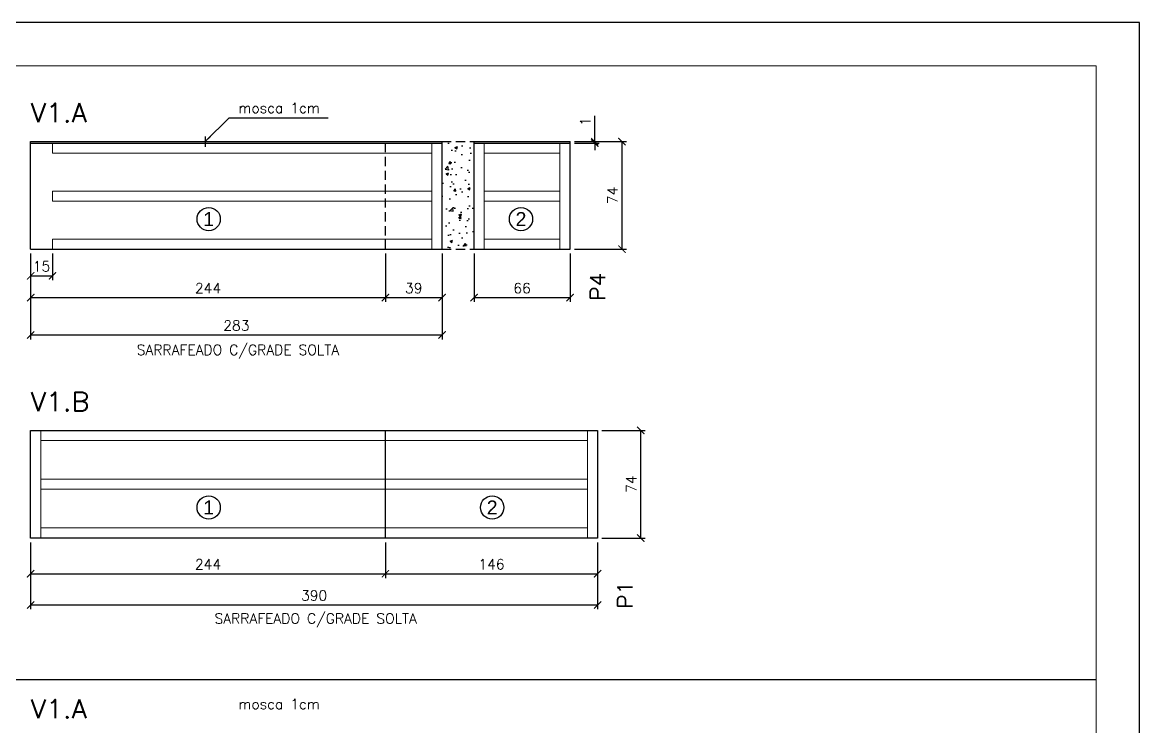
# Model space of a CAD drawing. Extents: x -23436 to 4767, y -4638 to 9755.
# Drawn here: x -19960 to -19191, y 6948 to 7432 of the extents above; entities that cross this region are included whole.
import ezdxf
from ezdxf.enums import TextEntityAlignment as Align

# ---------------------------------------------------------------- set-up
doc = ezdxf.new("R2010")
doc.units = 0
doc.header["$PDMODE"] = 2
doc.header["$PDSIZE"] = 10
doc.linetypes.add('HIDDEN', pattern=[9.525, 6.35, -3.175])
doc.layers.get('0').update_dxf_attribs({"lineweight": 13})
doc.layers.get('Defpoints').update_dxf_attribs({"lineweight": 13})
for name, color, linetype in [('Concreto', 250, 'HIDDEN'), ('Cota', 4, 'Continuous'), ('MB Logo', 255, 'Continuous'), ('Painéis', 200, 'Continuous'), ('Romaneio', 10, 'Continuous')]:
    doc.layers.add(name, color=color, linetype=linetype)
for name, color, linetype, lineweight in [('FOLHA MB', 7, 'Continuous', 13), ('Sarr 2.2x7', 40, 'Continuous', 9), ('Texto Seção', 7, 'Continuous', 15)]:
    doc.layers.add(name, color=color, linetype=linetype, lineweight=lineweight)
doc.layers.add('Laje_Perimetro', color=7, linetype='Continuous', plot=False)
doc.styles.add('ARIAL', font='arial.ttf', dxfattribs={"oblique": 15, "height": 25})
doc.styles.add('REGUA-120', font='ROMANS.shx', dxfattribs={"height": 15})
doc.styles.add('ROMANS', font='romans.shx')
doc.dimstyles.new('Cota Paínel', dxfattribs={"dimtxt": 7, "dimasz": 5, "dimexe": 3, "dimexo": 3, "dimgap": 3, "dimtad": 1, "dimdec": 1, "dimzin": 12, "dimdsep": 46, "dimtxsty": 'ROMANS', "dimblk": 'ARCHTICK', "dimcen": 0, "dimclrd": 4, "dimclre": 4, "dimclrt": 1, "dimadec": 1, "dimazin": 3, "dimtfac": 1, "dimtdec": 1, "dimtmove": 0, "dimatfit": 3, "dimldrblk": 'OBLIQUE', "dimfxl": 1, "dimtolj": 1, "dimtzin": 12, "dimarcsym": 0})

# ---------------------------------------------------------------- blocks, each defined once
blk = doc.blocks.new('A$C169d8357')
at = {"layer": 'FOLHA MB', "color": 1}
for points in [[(0, 1199.94), (0, 149.94), (1485.02, 149.94), (1485.02, 1199.94)], [(70, 1169.94), (70, 179.94), (1455.02, 179.94), (1455.02, 1169.94)]]:
    blk.add_lwpolyline(points, close=True, dxfattribs=at)
blk = doc.blocks.new('_ArchTick')
at = {"color": 0, "linetype": 'ByBlock', "const_width": 0.15}
blk.add_lwpolyline([(-0.5, -0.5), (0.5, 0.5)], dxfattribs=at)
blk = doc.blocks.new('*D58')
at = {"layer": 'Cota', "color": 4, "lineweight": -2, "transparency": 16777216}
for p, q in [((-19566.2, 7350.27), (-19566.2, 7367.94)), ((-19580.21, 7350.27), (-19563.2, 7350.27)), ((-19580.21, 7349.27), (-19563.2, 7349.27)), ((-19566.2, 7349.27), (-19566.2, 7350.27)), ((-19566.2, 7349.27), (-19566.2, 7344.27))]:
    blk.add_line(p, q, dxfattribs=at)
at = {"layer": 'Defpoints', "color": 0, "transparency": 16777216}
for p in [(-19583.21, 7350.27), (-19583.21, 7349.27), (-19566.2, 7350.27)]:
    blk.add_point(p, dxfattribs=at)
at = {"layer": 'Cota', "color": 4, "lineweight": -2, "transparency": 16777216, "xscale": 5, "yscale": 5, "zscale": 5}
for p, rotation in [((-19566.2, 7350.27), 270), ((-19566.2, 7349.27), 90)]:
    blk.add_blockref('_ArchTick', p, dxfattribs=dict(at, rotation=rotation))
at = {"layer": 'Cota', "color": 1, "transparency": 16777216, "insert": (-19572.7, 7364.11), "char_height": 7, "attachment_point": 5, "rotation": 90, "style": 'ROMANS'}
blk.add_mtext('\\A1;1', dxfattribs=at)
blk = doc.blocks.new('_OBLIQUE')
at = {"color": 0, "linetype": 'ByBlock', "lineweight": -2}
for p, q in [((0, 0), (-1, 0)), ((-0.5, -0.5), (0.5, 0.5))]:
    blk.add_line(p, q, dxfattribs=at)
blk = doc.blocks.new('*D59')
at = {"layer": 'Cota', "color": 4, "lineweight": -2, "transparency": 16777216}
for p, q in [((-19580.21, 7350.27), (-19544.45, 7350.27)), ((-19547.45, 7276.27), (-19547.45, 7350.27)), ((-19580.21, 7276.27), (-19544.45, 7276.27))]:
    blk.add_line(p, q, dxfattribs=at)
at = {"layer": 'Defpoints', "color": 0, "transparency": 16777216}
for p in [(-19583.21, 7350.27), (-19547.45, 7350.27), (-19583.21, 7276.27)]:
    blk.add_point(p, dxfattribs=at)
at = {"layer": 'Cota', "color": 4, "lineweight": -2, "transparency": 16777216, "xscale": 5, "yscale": 5, "zscale": 5}
for p, rotation in [((-19547.45, 7350.27), 90), ((-19547.45, 7276.27), 270)]:
    blk.add_blockref('_ArchTick', p, dxfattribs=dict(at, rotation=rotation))
at = {"layer": 'Cota', "color": 1, "transparency": 16777216, "insert": (-19553.95, 7313.27), "char_height": 7, "attachment_point": 5, "rotation": 90, "style": 'ROMANS'}
blk.add_mtext('\\A1;74', dxfattribs=at)
blk = doc.blocks.new('*D60')
at = {"layer": 'Cota', "color": 4, "lineweight": -2, "transparency": 16777216}
for p, q in [((-19954.21, 7273.27), (-19954.21, 7240)), ((-19710.21, 7273.27), (-19710.21, 7240)), ((-19954.21, 7243), (-19710.21, 7243))]:
    blk.add_line(p, q, dxfattribs=at)
at = {"layer": 'Defpoints', "color": 0, "transparency": 16777216}
for p in [(-19954.21, 7276.27), (-19710.21, 7276.27), (-19710.21, 7243)]:
    blk.add_point(p, dxfattribs=at)
at = {"layer": 'Cota', "color": 4, "lineweight": -2, "transparency": 16777216, "xscale": 5, "yscale": 5, "zscale": 5, "rotation": 180}
blk.add_blockref('_ArchTick', (-19954.21, 7243), dxfattribs=at)
at = {"layer": 'Cota', "color": 4, "lineweight": -2, "transparency": 16777216, "xscale": 5, "yscale": 5, "zscale": 5}
blk.add_blockref('_ArchTick', (-19710.21, 7243), dxfattribs=at)
at = {"layer": 'Cota', "color": 1, "transparency": 16777216, "insert": (-19832.21, 7249.5), "char_height": 7, "attachment_point": 5, "style": 'ROMANS'}
blk.add_mtext('\\A1;244', dxfattribs=at)
blk = doc.blocks.new('*D61')
at = {"layer": 'Cota', "color": 4, "lineweight": -2, "transparency": 16777216}
for p, q in [((-19710.21, 7273.27), (-19710.21, 7240)), ((-19671.21, 7273.27), (-19671.21, 7240)), ((-19710.21, 7243), (-19671.21, 7243))]:
    blk.add_line(p, q, dxfattribs=at)
at = {"layer": 'Defpoints', "color": 0, "transparency": 16777216}
for p in [(-19710.21, 7276.27), (-19671.21, 7276.27), (-19671.21, 7243)]:
    blk.add_point(p, dxfattribs=at)
at = {"layer": 'Cota', "color": 4, "lineweight": -2, "transparency": 16777216, "xscale": 5, "yscale": 5, "zscale": 5, "rotation": 180}
blk.add_blockref('_ArchTick', (-19710.21, 7243), dxfattribs=at)
at = {"layer": 'Cota', "color": 4, "lineweight": -2, "transparency": 16777216, "xscale": 5, "yscale": 5, "zscale": 5}
blk.add_blockref('_ArchTick', (-19671.21, 7243), dxfattribs=at)
at = {"layer": 'Cota', "color": 1, "transparency": 16777216, "insert": (-19690.71, 7249.5), "char_height": 7, "attachment_point": 5, "style": 'ROMANS'}
blk.add_mtext('\\A1;39', dxfattribs=at)
blk = doc.blocks.new('*D62')
at = {"layer": 'Cota', "color": 4, "lineweight": -2, "transparency": 16777216}
for p, q in [((-19649.21, 7273.27), (-19649.21, 7240)), ((-19583.21, 7273.27), (-19583.21, 7240)), ((-19649.21, 7243), (-19583.21, 7243))]:
    blk.add_line(p, q, dxfattribs=at)
at = {"layer": 'Defpoints', "color": 0, "transparency": 16777216}
for p in [(-19649.21, 7276.27), (-19583.21, 7276.27), (-19583.21, 7243)]:
    blk.add_point(p, dxfattribs=at)
at = {"layer": 'Cota', "color": 4, "lineweight": -2, "transparency": 16777216, "xscale": 5, "yscale": 5, "zscale": 5, "rotation": 180}
blk.add_blockref('_ArchTick', (-19649.21, 7243), dxfattribs=at)
at = {"layer": 'Cota', "color": 4, "lineweight": -2, "transparency": 16777216, "xscale": 5, "yscale": 5, "zscale": 5}
blk.add_blockref('_ArchTick', (-19583.21, 7243), dxfattribs=at)
at = {"layer": 'Cota', "color": 1, "transparency": 16777216, "insert": (-19616.21, 7249.5), "char_height": 7, "attachment_point": 5, "style": 'ROMANS'}
blk.add_mtext('\\A1;66', dxfattribs=at)
blk = doc.blocks.new('*D63')
at = {"layer": 'Cota', "color": 4, "lineweight": -2, "transparency": 16777216}
for p, q in [((-19954.21, 7273.27), (-19954.21, 7214.28)), ((-19671.21, 7273.27), (-19671.21, 7214.28)), ((-19954.21, 7217.28), (-19671.21, 7217.28))]:
    blk.add_line(p, q, dxfattribs=at)
at = {"layer": 'Defpoints', "color": 0, "transparency": 16777216}
for p in [(-19954.21, 7276.27), (-19671.21, 7276.27), (-19671.21, 7217.28)]:
    blk.add_point(p, dxfattribs=at)
at = {"layer": 'Cota', "color": 4, "lineweight": -2, "transparency": 16777216, "xscale": 5, "yscale": 5, "zscale": 5, "rotation": 180}
blk.add_blockref('_ArchTick', (-19954.21, 7217.28), dxfattribs=at)
at = {"layer": 'Cota', "color": 4, "lineweight": -2, "transparency": 16777216, "xscale": 5, "yscale": 5, "zscale": 5}
blk.add_blockref('_ArchTick', (-19671.21, 7217.28), dxfattribs=at)
at = {"layer": 'Cota', "color": 1, "transparency": 16777216, "insert": (-19812.71, 7223.78), "char_height": 7, "attachment_point": 5, "style": 'ROMANS'}
blk.add_mtext('\\A1;283', dxfattribs=at)
blk = doc.blocks.new('*D64')
at = {"layer": 'Cota', "color": 4, "lineweight": -2, "transparency": 16777216}
for p, q in [((-19954.21, 7273.27), (-19954.21, 7254.97)), ((-19939.21, 7273.27), (-19939.21, 7254.97)), ((-19954.21, 7257.97), (-19939.21, 7257.97))]:
    blk.add_line(p, q, dxfattribs=at)
at = {"layer": 'Defpoints', "color": 0, "transparency": 16777216}
for p in [(-19954.21, 7276.27), (-19939.21, 7276.27), (-19939.21, 7257.97)]:
    blk.add_point(p, dxfattribs=at)
at = {"layer": 'Cota', "color": 4, "lineweight": -2, "transparency": 16777216, "xscale": 5, "yscale": 5, "zscale": 5, "rotation": 180}
blk.add_blockref('_ArchTick', (-19954.21, 7257.97), dxfattribs=at)
at = {"layer": 'Cota', "color": 4, "lineweight": -2, "transparency": 16777216, "xscale": 5, "yscale": 5, "zscale": 5}
blk.add_blockref('_ArchTick', (-19939.21, 7257.97), dxfattribs=at)
at = {"layer": 'Cota', "color": 1, "transparency": 16777216, "insert": (-19946.71, 7264.47), "char_height": 7, "attachment_point": 5, "style": 'ROMANS'}
blk.add_mtext('\\A1;15', dxfattribs=at)
blk = doc.blocks.new('*D65')
at = {"layer": 'Cota', "color": 4, "lineweight": -2, "transparency": 16777216}
for p, q in [((-19954.21, 7074.66), (-19954.21, 7050.1)), ((-19710.21, 7074.66), (-19710.21, 7050.1)), ((-19954.21, 7053.1), (-19710.21, 7053.1))]:
    blk.add_line(p, q, dxfattribs=at)
at = {"layer": 'Defpoints', "color": 0, "transparency": 16777216}
for p in [(-19954.21, 7077.66), (-19710.21, 7077.66), (-19710.21, 7053.1)]:
    blk.add_point(p, dxfattribs=at)
at = {"layer": 'Cota', "color": 4, "lineweight": -2, "transparency": 16777216, "xscale": 5, "yscale": 5, "zscale": 5, "rotation": 180}
blk.add_blockref('_ArchTick', (-19954.21, 7053.1), dxfattribs=at)
at = {"layer": 'Cota', "color": 4, "lineweight": -2, "transparency": 16777216, "xscale": 5, "yscale": 5, "zscale": 5}
blk.add_blockref('_ArchTick', (-19710.21, 7053.1), dxfattribs=at)
at = {"layer": 'Cota', "color": 1, "transparency": 16777216, "insert": (-19832.21, 7059.6), "char_height": 7, "attachment_point": 5, "style": 'ROMANS'}
blk.add_mtext('\\A1;244', dxfattribs=at)
blk = doc.blocks.new('*D66')
at = {"layer": 'Cota', "color": 4, "lineweight": -2, "transparency": 16777216}
for p, q in [((-19710.21, 7074.66), (-19710.21, 7050.1)), ((-19564.21, 7074.66), (-19564.21, 7050.1)), ((-19710.21, 7053.1), (-19564.21, 7053.1))]:
    blk.add_line(p, q, dxfattribs=at)
at = {"layer": 'Defpoints', "color": 0, "transparency": 16777216}
for p in [(-19710.21, 7077.66), (-19564.21, 7077.66), (-19564.21, 7053.1)]:
    blk.add_point(p, dxfattribs=at)
at = {"layer": 'Cota', "color": 4, "lineweight": -2, "transparency": 16777216, "xscale": 5, "yscale": 5, "zscale": 5, "rotation": 180}
blk.add_blockref('_ArchTick', (-19710.21, 7053.1), dxfattribs=at)
at = {"layer": 'Cota', "color": 4, "lineweight": -2, "transparency": 16777216, "xscale": 5, "yscale": 5, "zscale": 5}
blk.add_blockref('_ArchTick', (-19564.21, 7053.1), dxfattribs=at)
at = {"layer": 'Cota', "color": 1, "transparency": 16777216, "insert": (-19637.21, 7059.6), "char_height": 7, "attachment_point": 5, "style": 'ROMANS'}
blk.add_mtext('\\A1;146', dxfattribs=at)
blk = doc.blocks.new('*D67')
at = {"layer": 'Cota', "color": 4, "lineweight": -2, "transparency": 16777216}
for p, q in [((-19954.21, 7074.66), (-19954.21, 7028.65)), ((-19564.21, 7074.66), (-19564.21, 7028.65)), ((-19954.21, 7031.65), (-19564.21, 7031.65))]:
    blk.add_line(p, q, dxfattribs=at)
at = {"layer": 'Defpoints', "color": 0, "transparency": 16777216}
for p in [(-19954.21, 7077.66), (-19564.21, 7077.66), (-19564.21, 7031.65)]:
    blk.add_point(p, dxfattribs=at)
at = {"layer": 'Cota', "color": 4, "lineweight": -2, "transparency": 16777216, "xscale": 5, "yscale": 5, "zscale": 5, "rotation": 180}
blk.add_blockref('_ArchTick', (-19954.21, 7031.65), dxfattribs=at)
at = {"layer": 'Cota', "color": 4, "lineweight": -2, "transparency": 16777216, "xscale": 5, "yscale": 5, "zscale": 5}
blk.add_blockref('_ArchTick', (-19564.21, 7031.65), dxfattribs=at)
at = {"layer": 'Cota', "color": 1, "transparency": 16777216, "insert": (-19759.21, 7038.15), "char_height": 7, "attachment_point": 5, "style": 'ROMANS'}
blk.add_mtext('\\A1;390', dxfattribs=at)
blk = doc.blocks.new('*D68')
at = {"layer": 'Cota', "color": 4, "lineweight": -2, "transparency": 16777216}
for p, q in [((-19561.21, 7151.66), (-19531.57, 7151.66)), ((-19534.57, 7077.66), (-19534.57, 7151.66)), ((-19561.21, 7077.66), (-19531.57, 7077.66))]:
    blk.add_line(p, q, dxfattribs=at)
at = {"layer": 'Defpoints', "color": 0, "transparency": 16777216}
for p in [(-19564.21, 7151.66), (-19534.57, 7151.66), (-19564.21, 7077.66)]:
    blk.add_point(p, dxfattribs=at)
at = {"layer": 'Cota', "color": 4, "lineweight": -2, "transparency": 16777216, "xscale": 5, "yscale": 5, "zscale": 5}
for p, rotation in [((-19534.57, 7151.66), 90), ((-19534.57, 7077.66), 270)]:
    blk.add_blockref('_ArchTick', p, dxfattribs=dict(at, rotation=rotation))
at = {"layer": 'Cota', "color": 1, "transparency": 16777216, "insert": (-19541.07, 7114.66), "char_height": 7, "attachment_point": 5, "rotation": 90, "style": 'ROMANS'}
blk.add_mtext('\\A1;74', dxfattribs=at)

msp = doc.modelspace()

# ---------------------------------------------------------------- hatches: boundary and pattern name
at = {"layer": 'Concreto'}
h = msp.add_hatch(dxfattribs=at)
h.set_pattern_fill('AR-CONC', color=256, scale=2.5)
h.set_pattern_definition([(50, (-1032.319, 43.476), (17.931505, -1.568803), [1.875, -20.625]), (355, (-1032.319, 43.476), (-3.468783, 18.804803), [1.5, -16.5]), (100.45144, (-1030.825, 43.345), (14.462721, 17.236), [1.593505, -17.528553]), (46.1842, (-1032.319, 48.476), (26.681033, -4.137982), [2.8125, -30.9375]), (96.63564, (-1030.095, 48.13), (23.36655, 24.352965), [2.39026, -26.292844]), (351.18416, (-1032.32, 48.476), (23.36655, 24.352965), [2.25, -24.75]), (21, (-1029.819, 47.226), (14.922676, -10.065472), [1.875, -20.625]), (326, (-1029.819, 47.226), (6.082883, 18.128751), [1.5, -16.5]), (71.45144, (-1028.575, 46.387), (21.00556, 8.063279), [1.593505, -17.528553]), (37.5, (-1032.319, 43.476), (0.3039964, 8.3223463), [0, -16.3, 0, -16.75, 0, -16.5625]), (7.5, (-1032.319, 43.476), (6.5767384, 9.8602928), [0, -9.55, 0, -15.925, 0, -6.3125]), (327.5, (-1037.894, 43.476), (13.345561, -0.5638718), [0, -6.25, 0, -19.5, 0, -25.875]), (317.5, (-1040.394, 43.476), (14.579654, 2.5026246), [0, -8.125, 0, -12.95, 0, -18.375])])
h.paths.add_polyline_path([(-19649.21, 7350.27), (-19671.21, 7350.27), (-19671.21, 7276.27), (-19649.21, 7276.27)])

# ---------------------------------------------------------------- linework, layer by layer
for p, q in [((-19671.21, 7350.27), (-19649.21, 7350.27)), ((-19671.21, 7276.27), (-19649.21, 7276.27))]:
    msp.add_line(p, q, dxfattribs=at)
at = {"layer": 'Laje_Perimetro'}
msp.add_lwpolyline([(-19191.38, 7432.26), (-20676.4, 7432.26), (-20676.4, 6382.26), (-19191.38, 6382.26)], close=True, dxfattribs=at)
at = {"layer": 'MB Logo'}
msp.add_line((-20606.4, 6980.37), (-19221.38, 6980.37), dxfattribs=at)
at = {"layer": 'Painéis'}
for p, q in [((-19954.21, 7350.27), (-19671.21, 7350.27)), ((-19954.21, 7276.27), (-19954.21, 7350.27)), ((-19954.21, 7349.27), (-19671.21, 7349.27)), ((-19671.21, 7276.27), (-19671.21, 7350.27)), ((-19649.21, 7276.27), (-19649.21, 7350.27)), ((-19649.21, 7350.27), (-19583.21, 7350.27)), ((-19649.21, 7349.27), (-19583.21, 7349.27)), ((-19583.21, 7276.27), (-19583.21, 7350.27)), ((-19954.21, 7276.27), (-19671.21, 7276.27)), ((-19649.21, 7276.27), (-19583.21, 7276.27)), ((-19954.21, 7151.66), (-19564.21, 7151.66)), ((-19954.21, 7077.66), (-19954.21, 7151.66)), ((-19710.21, 7077.66), (-19710.21, 7151.66)), ((-19564.21, 7151.66), (-19564.21, 7077.66)), ((-19564.21, 7077.66), (-19954.21, 7077.66))]:
    msp.add_line(p, q, dxfattribs=at)
at = {"layer": 'Painéis', "linetype": 'HIDDEN'}
msp.add_line((-19710.21, 7276.27), (-19710.21, 7350.27), dxfattribs=at)
at = {"layer": 'Romaneio'}
for centre in [(-19831.75, 7296.97), (-19616.93, 7296.97), (-19831.75, 7098.67), (-19636.75, 7098.67)]:
    msp.add_circle(centre, 8, dxfattribs=at)
at = {"layer": 'Sarr 2.2x7', "color": 50}
for p, q in [((-19939.21, 7349.27), (-19939.21, 7345.77)), ((-19939.21, 7349.27), (-19678.21, 7349.27)), ((-19678.21, 7349.27), (-19674.71, 7349.27)), ((-19678.21, 7349.27), (-19678.21, 7276.27)), ((-19678.21, 7349.27), (-19678.21, 7345.77)), ((-19671.21, 7349.27), (-19674.71, 7349.27)), ((-19671.21, 7349.27), (-19671.21, 7276.27)), ((-19649.21, 7276.27), (-19649.21, 7349.27)), ((-19649.21, 7349.27), (-19645.71, 7349.27)), ((-19642.21, 7349.27), (-19645.71, 7349.27)), ((-19642.21, 7276.27), (-19642.21, 7349.27)), ((-19642.21, 7349.27), (-19642.21, 7345.77)), ((-19642.21, 7349.27), (-19590.21, 7349.27)), ((-19590.21, 7349.27), (-19586.71, 7349.27)), ((-19590.21, 7349.27), (-19590.21, 7276.27)), ((-19590.21, 7349.27), (-19590.21, 7345.77)), ((-19583.21, 7349.27), (-19586.71, 7349.27)), ((-19583.21, 7349.27), (-19583.21, 7276.27)), ((-19939.21, 7342.27), (-19939.21, 7345.77)), ((-19939.21, 7342.27), (-19678.21, 7342.27)), ((-19678.21, 7342.27), (-19678.21, 7345.77)), ((-19642.21, 7342.27), (-19642.21, 7345.77)), ((-19642.21, 7342.27), (-19590.21, 7342.27)), ((-19590.21, 7342.27), (-19590.21, 7345.77)), ((-19939.21, 7316.27), (-19939.21, 7312.77)), ((-19939.21, 7316.27), (-19678.21, 7316.27)), ((-19939.21, 7309.27), (-19939.21, 7312.77)), ((-19939.21, 7309.27), (-19678.21, 7309.27)), ((-19678.21, 7316.27), (-19678.21, 7312.77)), ((-19678.21, 7309.27), (-19678.21, 7312.77)), ((-19642.21, 7316.27), (-19642.21, 7312.77)), ((-19642.21, 7316.27), (-19590.21, 7316.27)), ((-19642.21, 7309.27), (-19642.21, 7312.77)), ((-19642.21, 7309.27), (-19590.21, 7309.27)), ((-19590.21, 7316.27), (-19590.21, 7312.77)), ((-19590.21, 7309.27), (-19590.21, 7312.77)), ((-19678.21, 7283.27), (-19939.21, 7283.27)), ((-19939.21, 7283.27), (-19939.21, 7279.77)), ((-19939.21, 7276.27), (-19939.21, 7279.77)), ((-19678.21, 7283.27), (-19678.21, 7279.77)), ((-19678.21, 7276.27), (-19678.21, 7279.77)), ((-19590.21, 7283.27), (-19642.21, 7283.27)), ((-19642.21, 7283.27), (-19642.21, 7279.77)), ((-19642.21, 7276.27), (-19642.21, 7279.77)), ((-19590.21, 7283.27), (-19590.21, 7279.77)), ((-19590.21, 7276.27), (-19590.21, 7279.77)), ((-19678.21, 7276.27), (-19939.21, 7276.27)), ((-19678.21, 7276.27), (-19674.71, 7276.27)), ((-19671.21, 7276.27), (-19674.71, 7276.27)), ((-19649.21, 7276.27), (-19645.71, 7276.27)), ((-19642.21, 7276.27), (-19645.71, 7276.27)), ((-19590.21, 7276.27), (-19642.21, 7276.27)), ((-19590.21, 7276.27), (-19586.71, 7276.27)), ((-19583.21, 7276.27), (-19586.71, 7276.27)), ((-19954.21, 7077.66), (-19954.21, 7151.66)), ((-19954.21, 7151.66), (-19950.71, 7151.66)), ((-19947.21, 7151.66), (-19950.71, 7151.66)), ((-19947.21, 7077.66), (-19947.21, 7151.66)), ((-19947.21, 7151.66), (-19947.21, 7148.16)), ((-19947.21, 7151.66), (-19571.21, 7151.66)), ((-19947.21, 7144.66), (-19947.21, 7148.16)), ((-19571.21, 7151.66), (-19567.71, 7151.66)), ((-19571.21, 7151.66), (-19571.21, 7077.66)), ((-19571.21, 7151.66), (-19571.21, 7148.16)), ((-19571.21, 7144.66), (-19571.21, 7148.16)), ((-19564.21, 7151.66), (-19567.71, 7151.66)), ((-19564.21, 7151.66), (-19564.21, 7077.66)), ((-19947.21, 7144.66), (-19571.21, 7144.66)), ((-19947.21, 7118.16), (-19947.21, 7114.66)), ((-19947.21, 7118.16), (-19571.21, 7118.16)), ((-19571.21, 7118.16), (-19571.21, 7114.66)), ((-19947.21, 7111.16), (-19947.21, 7114.66)), ((-19947.21, 7111.16), (-19571.21, 7111.16)), ((-19571.21, 7111.16), (-19571.21, 7114.66)), ((-19571.21, 7084.66), (-19947.21, 7084.66)), ((-19947.21, 7084.66), (-19947.21, 7081.16)), ((-19947.21, 7077.66), (-19947.21, 7081.16)), ((-19571.21, 7084.66), (-19571.21, 7081.16)), ((-19571.21, 7077.66), (-19571.21, 7081.16)), ((-19954.21, 7077.66), (-19950.71, 7077.66)), ((-19947.21, 7077.66), (-19950.71, 7077.66)), ((-19571.21, 7077.66), (-19947.21, 7077.66)), ((-19571.21, 7077.66), (-19567.71, 7077.66)), ((-19564.21, 7077.66), (-19567.71, 7077.66))]:
    msp.add_line(p, q, dxfattribs=at)

# ---------------------------------------------------------------- block references
at = {"layer": 'MB Logo'}
msp.add_blockref('A$C169d8357', (-20676.4, 6232.32), dxfattribs=at)

# ---------------------------------------------------------------- texts
at = {"layer": 'Painéis', "color": 1, "char_height": 7, "attachment_point": 5, "style": 'ROMANS'}
for s, insert in [('\\A1;mosca 1cm', (-19783.33, 7373.36)), ('\\A1;SARRAFEADO C/GRADE SOLTA', (-19811.64, 7205.85)), ('\\A1;SARRAFEADO C/GRADE SOLTA', (-19758.14, 7021.13)), ('\\A1;mosca 1cm', (-19783.33, 6963.5))]:
    msp.add_mtext(s, dxfattribs=dict(at, insert=insert))
at = {"layer": 'Romaneio', "color": 0, "style": 'ARIAL'}
for s, p in [('1', (-19831.75, 7296.97)), ('2', (-19616.93, 7296.97)), ('1', (-19831.75, 7098.67)), ('2', (-19636.75, 7098.67))]:
    msp.add_text(s, height=9.6, dxfattribs=at).set_placement(p, align=Align.MIDDLE_CENTER)
at = {"layer": 'Texto Seção', "style": 'REGUA-120', "width": 1.05}
for s, p in [('V1.A', (-19954.21, 7363.6)), ('V1.B', (-19954.21, 7164.98)), ('V1.A', (-19954.21, 6953.74))]:
    msp.add_text(s, height=13, dxfattribs=at).set_placement(p)
for s, p in [('P4', (-19559.02, 7240.84)), ('P1', (-19540.13, 7029.01))]:
    msp.add_text(s, height=10.4, rotation=90, dxfattribs=at).set_placement(p)

# ---------------------------------------------------------------- dimensions: what is measured, and where the dimension line sits
at = {"layer": 'Cota'}
for base, p1, p2, picture, middle in [((-19566.2, 7350.27), (-19583.21, 7349.27), (-19583.21, 7350.27), '*D58', (-19572.7, 7364.11)), ((-19547.45, 7350.27), (-19583.21, 7276.27), (-19583.21, 7350.27), '*D59', (-19553.95, 7313.27)), ((-19534.57, 7151.66), (-19564.21, 7077.66), (-19564.21, 7151.66), '*D68', (-19541.07, 7114.66))]:
    dim = msp.add_linear_dim(base=base, p1=p1, p2=p2, angle=90, dimstyle='Cota Paínel', dxfattribs=at)
    dim.commit()
    dim.dimension.update_dxf_attribs({"geometry": picture, "text_midpoint": middle})
for base, p1, p2, picture, middle in [((-19710.21, 7243), (-19954.21, 7276.27), (-19710.21, 7276.27), '*D60', (-19832.21, 7249.5)), ((-19671.21, 7217.28), (-19954.21, 7276.27), (-19671.21, 7276.27), '*D63', (-19812.71, 7223.78)), ((-19671.21, 7243), (-19710.21, 7276.27), (-19671.21, 7276.27), '*D61', (-19690.71, 7249.5)), ((-19583.21, 7243), (-19649.21, 7276.27), (-19583.21, 7276.27), '*D62', (-19616.21, 7249.5)), ((-19710.21, 7053.1), (-19954.21, 7077.66), (-19710.21, 7077.66), '*D65', (-19832.21, 7059.6)), ((-19564.21, 7031.65), (-19954.21, 7077.66), (-19564.21, 7077.66), '*D67', (-19759.21, 7038.15)), ((-19564.21, 7053.1), (-19710.21, 7077.66), (-19564.21, 7077.66), '*D66', (-19637.21, 7059.6))]:
    dim = msp.add_linear_dim(base=base, p1=p1, p2=p2, dimstyle='Cota Paínel', dxfattribs=at)
    dim.commit()
    dim.dimension.update_dxf_attribs({"geometry": picture, "text_midpoint": middle})
dim = msp.add_linear_dim(base=(-19939.21, 7257.97), p1=(-19954.21, 7276.27), p2=(-19939.21, 7276.27), dimstyle='Cota Paínel', dxfattribs=at)
dim.commit()
dim.dimension.update_dxf_attribs({"geometry": '*D64', "text_midpoint": (-19946.71, 7257.97), "dimtype": 160})

# ---------------------------------------------------------------- leaders
at = {"layer": 'Painéis'}
msp.add_leader([(-19834.09, 7350.27), (-19817.77, 7366.59), (-19749.55, 7366.59)], dimstyle='Cota Paínel', override={"dimgap": 3, "dimtad": 0}, dxfattribs=at)

doc.saveas('drawing.dxf')
